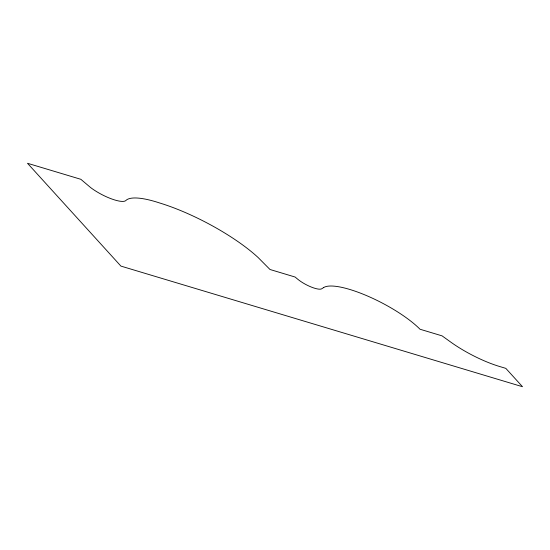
<?xml version="1.0" encoding="UTF-8"?>
<svg xmlns="http://www.w3.org/2000/svg" width="550" height="550" viewBox="0 0 550 550"><rect width="100%" height="100%" fill="white"/><g stroke="black" fill="none" stroke-linecap="round" stroke-linejoin="round"><path stroke-width="0.82" d="M323.661 287.554L321.722 288.784A15.888 4.221 27.6 0 1 311.376 287.086A15.888 4.221 27.6 0 1 297.756 279.235L295.096 277.028L269.995 269.493L258.156 257.558A87.058 23.121 27.6 0 0 159.273 202.861A65.808 17.476 27.6 0 0 125.943 200.447A24.282 6.449 27.6 0 1 90.647 187.584L80.836 179.3L27.5 163.281L120.904 266.097L522.5 386.719L505.821 368.362L499.544 366.479A51.631 13.709 27.6 0 1 450.704 342.059L442.076 335.864L420.014 329.237A59.572 15.819 27.6 0 0 367.696 296.093A59.572 15.819 27.6 0 0 323.661 287.554"/></g></svg>
